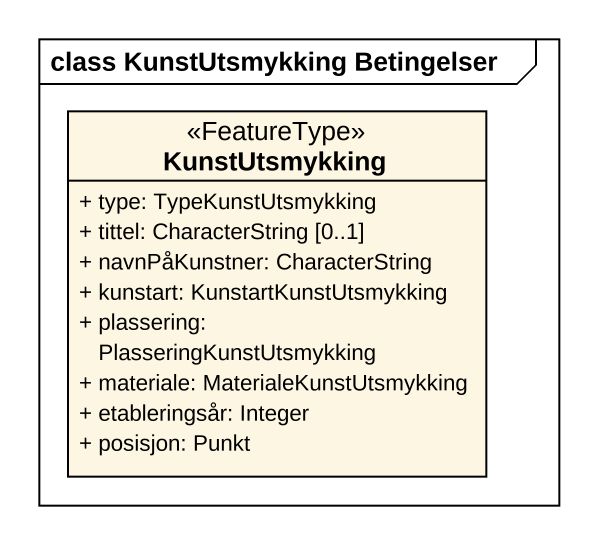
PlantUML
@startuml
mainframe class KunstUtsmykking Betingelser
hide circle
hide empty members
skinparam classAttributeIconSize 0
class KunstUtsmykking <<FeatureType>> {
  + type: TypeKunstUtsmykking
  + tittel: CharacterString [0..1]
  + navnPåKunstner: CharacterString
  + kunstart: KunstartKunstUtsmykking
  + plassering: PlasseringKunstUtsmykking
  + materiale: MaterialeKunstUtsmykking
  + etableringsår: Integer
  + posisjon: Punkt
}
@enduml
